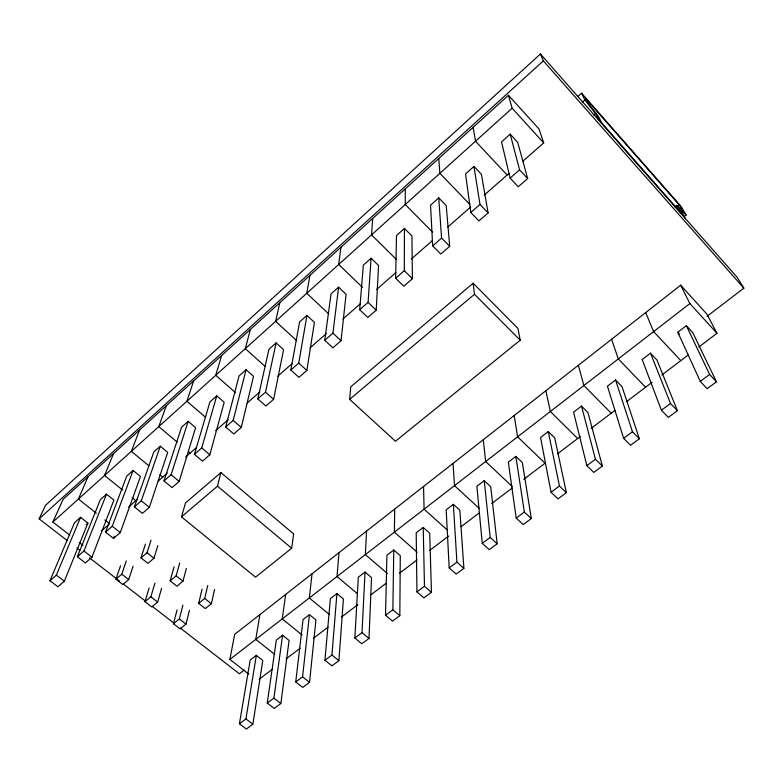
<?xml version="1.0" encoding="UTF-8"?>
<svg xmlns="http://www.w3.org/2000/svg" width="783" height="783" viewBox="0 0 783 783"><rect width="100%" height="100%" fill="white"/><g stroke="black" fill="none" stroke-linecap="round" stroke-linejoin="round"><path stroke-width="1.17" d="M405.281 188.869L405.251 204.52L432.637 232.267M412.416 278.709L404.292 270.703L404.449 228.45L396.492 235.556L395.65 278.268L403.774 286.226L412.416 278.709L411.936 235.957L404.449 228.45M399.829 615.673L400.279 555.656L393.78 549.999L386.929 555.255L385.51 615.232L392.479 621.105L399.829 615.673L392.86 609.771L393.78 549.999M394.72 509.058L394.378 532.156L417.28 552.279M368.989 638.448L371.514 577.58L365.025 572.05L358.33 577.179L354.846 638.008L361.815 643.743L368.989 638.448L362.02 632.684L365.025 572.05M366.542 531.119L365.358 554.609L387.35 573.499M376.212 310.176L378.561 265.525L371.083 258.204L363.332 265.124L359.691 309.725L367.814 317.477L376.212 310.176L368.088 302.375L371.083 258.204M372.688 218.447L371.534 234.9L396.355 259.418M338.902 660.666L343.414 599.005L336.925 593.592L330.377 598.613L324.935 660.235L331.904 665.844L338.902 660.666L331.933 655.038L336.925 593.592M338.99 552.681L337.013 576.533L357.165 593.485M349.668 399.359L350.735 386.841L473.138 283.211L517.984 328.469L520.206 340.214L395.444 441.24L349.668 399.359L474.488 294.261L473.138 283.211M309.539 682.355L315.94 619.95L309.451 614.655L303.05 619.559L295.739 681.924L302.708 687.405L309.539 682.355L302.571 676.845L309.451 614.655M341.045 340.742L346.076 294.32L338.599 287.185L331.043 293.919L324.759 340.292L332.883 347.828L341.045 340.742L332.922 333.147L338.599 287.185M312.045 573.773L309.314 597.967L329.447 614.557M340.928 247.262L338.716 264.468L362.46 287.341M280.872 703.525L289.074 640.435L282.594 635.238L276.34 640.044L267.248 703.095L274.197 708.458L280.872 703.525L273.913 698.142L282.594 635.238M291.648 548.257L293.674 533.957L220.914 472.589L185.502 502.94L181.49 516.849L255.503 577.169L291.648 548.257L217.488 486.155L220.914 472.589M285.687 594.405L282.232 618.922L302.101 634.964M252.88 724.197L262.804 660.46L256.335 655.381L250.208 660.069L239.422 723.766L246.361 729.012L252.88 724.197L245.931 718.931L256.335 655.381M306.848 370.447L314.423 322.371L306.946 315.402L299.595 321.97L290.806 370.007L298.92 377.347L306.848 370.447L298.744 363.058L306.946 315.402M259.897 614.586L255.757 639.398L274.657 654.363M309.98 275.342L306.76 293.263L328.733 313.924M248.74 674.094L229.859 659.433L234.665 634.347L680.672 285.208L707 314.237L716.964 333.313L698.886 346.967M273.61 399.34L283.573 349.698L276.115 342.905L268.941 349.296L257.793 398.89L265.887 406.044L273.61 399.34L265.506 392.136L276.115 342.905M279.805 302.718L275.636 321.314L296.708 340.674M202.092 589.09L198.667 603.341L205.322 608.587L211.361 603.732L214.571 589.472M198.667 603.341L204.706 598.457L207.759 585.439M241.272 427.44L253.516 376.339L246.058 369.713L239.069 375.938L225.67 426.989L233.765 433.968L241.272 427.44L233.177 420.422L246.058 369.713M177.095 609.898L173.454 623.728L180.1 628.866L186.002 624.11L189.447 610.28M173.454 623.728L179.356 618.952L182.919 605.161M250.374 329.428L245.304 348.65L265.143 366.464M174.061 566.833L170.136 580.849L176.929 586.213L182.958 581.24L186.364 568.38M209.805 454.786L224.192 402.325L216.754 395.846L209.942 401.924L194.419 454.336L202.494 461.138L209.805 454.786L201.73 447.945L216.754 395.846M170.136 580.849L176.155 575.857L179.679 563.055M149.103 588.082L144.972 601.696L151.755 606.942L157.647 602.088L161.572 588.464M144.972 601.696L150.865 596.822L154.907 583.237M221.667 355.472L215.736 375.292L235.546 392.694M179.17 481.408L195.603 427.665L188.174 421.332L181.529 427.264L163.999 480.958L172.054 487.584L179.17 481.408L171.115 474.733L188.174 421.332M145.452 544.107L140.989 557.888L147.928 563.359L153.948 558.269L157.833 545.634M140.989 557.888L147.008 552.778L151.011 540.192M193.646 380.89L186.902 401.268L205.41 417.173M120.523 565.806L115.894 579.205L122.823 584.568L128.696 579.596L133.13 566.187M149.338 507.325L167.699 452.388L160.29 446.202L153.801 451.987L134.373 506.885L142.408 513.354L149.338 507.325L141.302 500.826L160.29 446.202M115.894 579.205L121.776 574.213L126.317 560.863M120.279 532.577L140.47 476.514L133.081 470.466L126.748 476.113L105.509 532.137L113.525 538.45L120.279 532.577L112.263 526.235L133.081 470.466M166.299 405.711L158.783 426.618L177.252 442.15M113.525 538.45L114.347 536.198M91.954 557.193L113.887 500.073L106.508 494.161L100.332 499.671L77.38 556.752L85.376 562.908L91.954 557.193L83.957 550.997L106.508 494.161M139.599 429.936L131.338 451.341L148.848 465.768M64.353 581.172L87.931 523.073L80.571 517.289L74.532 522.682L49.965 580.741L57.932 586.751L64.353 581.172L56.376 575.123L80.571 517.289M113.515 453.602L104.56 475.467L122.559 490.001M88.029 476.72L78.408 499.025L96.368 513.247M69.844 535.21L52.882 522.036L63.129 499.319L508.431 95.281L538.978 128.96L543.715 142.917L522.682 161.367M67.201 540.564L39.15 518.865L45.522 505.319L540.417 53.988L737.234 277.407L743.85 288.173L706.98 316.352M39.15 518.865L543.343 60.868L540.417 53.988M52.882 522.036L512.141 108.211L508.431 95.281M438.734 197.874L430.552 205.175L432.666 245.872L440.79 254.054L449.696 246.322L446.212 205.577L438.734 197.874L441.573 238.081L449.696 246.322M473.969 166.456L465.552 173.953L470.808 212.506L478.922 220.923L488.093 212.947L481.437 174.355L473.969 166.456L479.979 204.471L488.093 212.947M510.193 134.147L501.541 141.86L510.105 178.113L518.219 186.775L527.673 178.563L517.661 142.261L510.193 134.147L519.569 169.833L527.673 178.563M86.208 524.61L87.931 523.073M577.913 96.407L581.573 93.177L681.093 206.467L686.104 215.002L684.244 216.499M582.2 102.328L584.911 99.94L581.573 93.177M101.369 530.943L109.6 523.719L104.873 519.981M128.588 507.061L137.612 499.143M158.205 481.085L167.268 473.138M185.6 457.057L196.553 447.445M215.638 430.699L228.303 419.6M247.252 402.971L259.819 391.95M277.759 376.212L292.059 363.674M309.99 347.936L326.491 333.47M342.964 319.014L360.327 303.784M376.76 289.367L395.904 272.572M411.398 258.987L432.353 240.606M447.847 227.011L470.632 207.025M484.315 195.026L508.96 173.405M49.965 580.741L56.376 575.123M77.38 556.752L83.957 550.997M105.509 532.137L112.263 526.235M134.373 506.885L141.302 500.826M163.999 480.958L171.115 474.733M194.419 454.336L201.73 447.945M225.67 426.989L233.177 420.422M257.793 398.89L265.506 392.136M290.806 370.007L298.744 363.058M324.759 340.292L332.922 333.147M359.691 309.725L368.088 302.375M395.65 278.268L404.292 270.703M432.666 245.872L441.573 238.081M470.808 212.506L479.979 204.471M510.105 178.113L519.569 169.833M593.641 114.944L595.462 113.349L584.911 99.94M181.49 516.849L217.488 486.155M674.809 206.947L676.698 205.41L682.58 210.735L679.057 204.715L585.518 98.257L587.935 103.102L598.466 116.491L601.794 123.029L681.22 213.211L676.698 205.41M677.178 206.242L679.057 204.715M229.859 659.433L689.882 303.55L680.672 285.208M423.221 527.429L416.204 532.812L416.938 591.879L423.916 597.889L431.453 592.32L429.71 533.203L423.221 527.429L424.484 586.271L431.453 592.32M453.357 504.321L446.173 509.831L449.178 567.92L456.146 574.076L463.888 568.36L459.856 510.232L453.357 504.321L456.92 562.174L463.888 568.36M484.237 480.654L476.876 486.292L482.259 543.343L489.228 549.656L497.166 543.793L490.716 486.693L484.237 480.654L490.197 537.451L497.166 543.793M515.86 456.401L508.314 462.185L516.203 518.121L523.161 524.59L531.314 518.571L522.339 462.587L515.86 456.401L524.356 512.072L531.314 518.571M548.266 431.56L540.544 437.482L551.056 492.233L558.005 498.859L566.373 492.673L554.736 437.883L548.266 431.56L559.424 486.018L566.373 492.673M581.495 406.083L573.567 412.161L586.849 465.64L593.788 472.433L602.372 466.081L587.945 412.563L581.495 406.083L595.452 459.249L602.372 466.081M615.555 379.97L607.432 386.195L623.62 438.314L630.54 445.282L639.368 438.764L622.005 386.606L615.555 379.97L632.458 431.756L639.368 438.764M650.507 353.172L642.168 359.563L661.42 410.233L668.31 417.388L677.393 410.684L656.927 359.974L650.507 353.172L670.502 403.49L677.393 410.684M677.804 332.246L686.358 325.689L692.769 332.648L716.474 381.82L707.147 388.711L700.276 381.37L677.804 332.246L679.409 333.979M244.218 670.072L239.373 673.781L180.364 628.123M259.163 679.243L272.601 669.083M286.01 658.953L300.202 648.226M313.543 638.145L328.057 627.173M341.554 616.984L357.802 604.701M371.103 594.649L386.234 583.218M399.614 573.107L417.026 559.953M429.524 550.508L448.688 536.032M461.06 526.675L479.118 513.031M491.695 503.528L512.131 488.083M523.739 479.313L545.007 463.242L517.602 436.826L514.206 415.528M557.506 453.797L580.575 436.366M591.106 428.409L615.027 410.331M626.478 401.679L652.229 382.221M661.762 375.028L688.414 354.875M239.422 723.766L245.931 718.931M267.248 703.095L273.913 698.142M295.739 681.924L302.571 676.845M324.935 660.235L331.933 655.038M354.846 638.008L362.02 632.684M385.51 615.232L392.86 609.771M416.938 591.879L424.484 586.271M449.178 567.92L456.92 562.174M482.259 543.343L490.197 537.451M516.203 518.121L524.356 512.072M551.056 492.233L559.424 486.018M586.849 465.64L595.452 459.249M623.62 438.314L632.458 431.756M661.42 410.233L670.502 403.49M700.276 381.37L709.613 374.431L686.358 325.689M76.871 548.051L79.778 550.292M89.448 557.78L119.427 580.976M123.303 583.971L145.55 601.187M152.313 606.424L174.56 623.64M121.776 574.213L128.696 579.596M150.865 596.822L157.647 602.088M179.356 618.952L186.002 624.11M79.279 542.531L83.047 545.457M147.008 552.778L153.948 558.269M176.155 575.857L182.958 581.24M204.706 598.457L211.361 603.732M132.033 497.655L135.831 500.719M159.918 474.88L162.678 477.16M188.341 451.478L190.191 453.034M447.132 529.876L424.083 509.175L423.554 486.488M686.104 215.002L680.261 209.727L685.409 218.574M479.313 508.441L454.502 485.646L453.063 463.379M512.219 486.517L485.666 461.539L483.268 439.743M577.697 438.539L550.332 411.506L545.878 390.727M474.488 294.261L520.206 340.214M611.21 413.218L583.893 385.539L578.343 365.318M469.878 204.5L439.889 173.307L438.744 158.509M645.564 387.262L618.316 358.908L611.601 339.284M507.13 175.01L475.506 141.214L473.118 127.326M680.809 360.63L653.629 331.591L645.701 312.583M709.613 374.431L716.474 381.82M512.141 108.211L543.715 142.917M689.882 303.55L716.964 333.313M543.343 60.868L743.85 288.173M595.462 113.349L599.161 120.67"/></g></svg>
